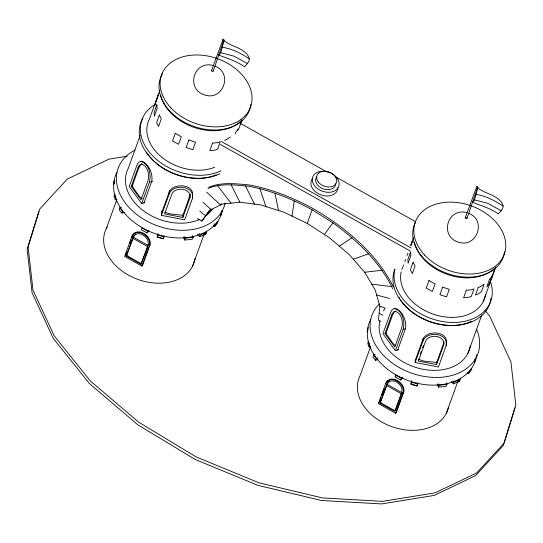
<?xml version="1.0" encoding="UTF-8"?>
<svg xmlns="http://www.w3.org/2000/svg" width="543" height="543" viewBox="0 0 543 543"><rect width="100%" height="100%" fill="white"/><g stroke="black" fill="none" stroke-linecap="round" stroke-linejoin="round"><path stroke-width="0.81" d="M477.942 187.423L477.243 186.269L476.13 186.663M161.434 215.354L169.165 193.994C173.231 183.215 195.052 185.686 192.419 198.46L184.681 219.82L161.434 215.354L161.651 211.125M169.165 193.994L169.341 190.613M182.862 217.438L189.86 198.1C192.113 187.973 174.744 185.984 171.629 194.598L164.624 213.942L182.862 217.438L183.011 214.533M189.86 198.1L189.975 195.921M192.419 198.46L192.595 195.08M415.164 362.52L422.902 341.16C426.968 330.382 448.79 332.852 446.149 345.626L438.418 366.987L415.164 362.52L415.341 359.14M418.402 360.376L418.477 358.923M422.902 341.16L423.031 338.622M436.599 364.604L443.597 345.267C445.851 335.14 428.475 333.151 425.366 341.764L418.361 361.109L436.599 364.604L436.748 361.699M443.597 345.267L443.943 341.9M446.149 345.626L446.326 342.239M197.489 218.578L201.887 221.049L209.32 210.521L222.257 204.087L239.83 202.186L260.83 204.942L283.826 212.177L307.257 223.397L329.526 237.827L349.108 254.491L364.679 272.253L375.172 289.901L379.869 306.238L378.457 320.139L380.643 321.368M213.263 71.024L223.621 40.908M476.523 187.702L476.564 188.455L477.385 188.19M292.066 216.121L294.231 200.896M150.058 244.812C152.305 235.777 136.49 225.997 131.942 236.314L124.666 256.425L141.879 266.084L142.775 264.916L150.058 244.812L149.162 245.979L141.879 266.084M403.788 391.978C406.035 382.944 390.227 373.163 385.679 383.48L378.403 403.592L395.616 413.25L396.512 412.083L403.788 391.978L402.892 393.146L395.616 413.25M190.328 194.109L182.971 215.32L170.007 213.888L164.719 212.137M192.561 195.656C194.448 183.894 173.21 182.733 169.273 191.849L161.542 213.209M446.298 342.823C448.185 331.06 426.947 329.9 423.011 339.015L415.28 360.376M149.162 245.979C152.325 236.938 137.107 226.716 131.942 236.314M401.623 392.514C404.426 384.736 391.272 375.926 386.901 384.254L380.025 403.232L394.754 411.492L401.623 392.514L386.901 384.254L388.476 382.191M402.892 393.146C406.062 384.105 390.838 373.883 385.679 383.48M221.388 212.198L220.668 215.469L222.046 210.385M475.125 359.364L474.406 362.636L475.6 358.366M157.952 233.524L157.158 237.081L163.314 238.845L164.054 235.547M411.689 380.691L410.895 384.247L417.051 386.005L417.784 382.713M141.682 203.577L149.413 182.217C151.354 174.921 149.203 163.694 141.01 161.454L139.361 161.916L137.97 163.185L136.931 165.167L129.2 186.534L141.682 203.577L144.879 202.546M395.419 350.744L403.15 329.384C405.085 322.087 402.933 310.861 394.747 308.621L393.098 309.082L391.707 310.352L390.668 312.334L382.937 333.701L395.419 350.744L398.61 349.712M113.589 184.64L114.804 180.643L114.41 180.527L113.507 184.613L114.247 182.821M240.311 123.994L241.533 119.962L240.176 123.723M368.534 327.809L368.147 327.694L367.244 331.78L367.808 330.205M411.044 245.477L412.259 241.445L410.902 245.205M491.571 277.873L492.549 274.649M494.782 268.744L491.327 278.681M38.852 211.532L27.15 249.4L32.064 292.67L53.268 338.384L89.31 383.433L137.732 424.741L195.242 459.5L257.918 485.34L321.49 500.49L381.62 503.931L434.21 495.42L475.688 475.546L503.212 445.647L514.92 407.779M467 218.191L477.1 189.086M307.257 223.397L312.137 209.795C292.093 198.914 270.76 190.315 248.26 186.181C234.936 184.939 220.628 183.086 207.955 188.469M115.333 199.756L115.992 197.937L114.661 194.238L114.016 196.356L115.333 199.756L117.03 199.756M106.387 228.427L116.704 199.939M140.169 135.451L128.175 168.574A47.017 33.992 19.9 0 0 144.581 211.627A47.017 33.992 19.9 0 0 199.838 219.318M159.893 90.233L149.379 119.277A43.847 31.704 19.9 0 0 163.898 158.868A43.847 31.704 19.9 0 0 214.682 167.251M121.422 207.419L119.82 207.867L119.297 209.985L121.849 213.107L124.272 212.428M131.236 186.473L138.234 167.135L139.103 165.472L141.485 164.115C147.934 165.9 149.596 174.765 148.022 180.507L141.024 199.844L131.236 186.473L132.784 185.971M121.849 213.107L122.508 211.288L119.82 207.867M143.976 202.838L151.707 181.477C153.187 174.018 148.986 164.054 141.777 161.203L140.535 161.536M125.528 255.305L126.926 251.436M129.723 243.698L131.128 239.836M131.963 237.515L132.804 235.194M126.295 256.065L133.164 237.087C137.542 228.759 150.689 237.569 147.893 245.348L141.017 264.326L126.295 256.065L133.849 236.185L135.865 233.728M146.963 232.859L147.615 231.04L142.083 227.945L141.424 229.764L146.963 232.859L148.986 230.212M141.017 264.326L147.465 247.574M192.521 235.682L193.233 237.21L192.575 239.022L191.143 239.49L184.749 240.006L185.407 238.187L184.735 236.667M235.214 133.802L235.764 132.295L238.35 128.908L237.8 130.415M197.401 234.121L199.634 236.667L200.292 234.854L204.799 233.096L206.72 231.8L206.062 233.619L204.141 234.915L204.799 233.096M238.879 128.589L242.008 119.955M192.514 266.28L203.971 234.637M214.77 226.519L215.428 224.7L218.008 221.313L217.356 223.132L214.77 226.519L213.29 225.691M367.326 331.807L367.984 329.988M369.07 346.916L369.729 345.104L368.398 341.404L367.754 343.522L369.07 346.916L370.767 346.923M370.72 346.319L360.124 375.593A47.132 34.08 19.9 0 0 391.727 426.615A47.132 34.08 19.9 0 0 448.437 407.338M383.623 311.01L384.485 308.641M403.116 266.443L403.687 264.875M404.82 261.733L405.675 259.378M407.094 255.454L407.949 253.099M410.786 245.246L413.63 237.4M375.152 354.586L373.55 355.034L373.034 357.151L375.586 360.274L378.003 359.595M395.216 311.282C401.671 313.06 403.334 321.931 401.759 327.667L394.754 347.011L384.967 333.64L391.971 314.302L393.926 311.648L395.833 311.085M375.586 360.274L376.238 358.455L377.853 358.007M397.707 350.004L405.445 328.644C406.924 321.184 402.723 311.22 395.508 308.37L394.272 308.702M379.543 401.698L380.942 397.829M381.783 395.508L384.301 388.55M380.025 403.232L387.587 383.351L389.602 380.894M395.161 376.93L395.82 375.111L401.352 378.206L400.693 380.025L395.161 376.93L396.186 375.586M395.759 409.768L402.058 392.365M420.418 353.887L421.259 351.565M422.658 347.696L423.499 345.382M443.706 343.149L436.708 362.486L423.737 361.054L418.456 359.303M446.258 382.849L446.964 384.369L446.305 386.188L444.873 386.657L438.486 387.173L439.138 385.354L438.472 383.833M451.131 381.288L453.371 383.833L454.029 382.014L458.53 380.263L460.457 378.966L459.799 380.786L457.871 382.082L458.53 380.263M483.236 301.664L495.739 267.122M467.828 353.507L481.817 314.859M446.251 413.447L457.708 381.804M468.5 373.686L469.159 371.867L471.745 368.48L471.086 370.292L468.5 373.686L467.028 372.858M211.56 70.461L222.542 40.766M465.297 217.628L476.272 187.932M222.148 39.958L223.322 39.069L224.205 40.026M223.635 41.132L222.549 40.99M324.388 234.501L332.947 222.868C356.486 239.925 378.322 260.47 391.741 286.609L392.562 288.903M133.849 236.185L133.164 237.087L147.893 245.348L148.612 244.411M210.745 209.075L205.6 215.781L199.776 211.166M201.887 221.049L210.63 209.646M378.403 403.592L379.258 402.472M400.693 380.025L402.723 377.378M221.619 203.625L220.546 204.935L206.632 192.161M230.47 136.985L226.506 139.66L224.463 140.325M339.321 246.155L352.054 237.725M208.79 187.287C221.483 181.864 235.838 183.717 249.189 184.966C271.69 189.1 293.023 197.7 313.073 208.58C345.09 227.334 375.261 251.986 392.67 285.394L393.227 286.942M199.634 236.667L205.078 234.549L206.062 233.619M453.371 383.833L458.808 381.715L459.799 380.786M353.283 259.249L368.656 253.751M193.233 237.21L185.407 238.187M446.964 384.369L439.138 385.354M138.234 167.135L139.789 166.633M149.413 182.217L152.61 181.179M391.971 314.302L393.526 313.8M384.967 333.64L386.521 333.137M403.15 329.384L405.546 328.61M142.096 163.918L140.875 164.257L139.198 166.823L132.2 186.161L139.103 196.145L142.137 198.765M394.822 311.37L392.935 313.99L385.93 333.327L392.833 343.312L395.874 345.932M127.157 156.214L108.79 159.187L67.312 179.061L39.788 208.96L28.08 246.827L32.994 290.098L54.198 335.812L90.24 380.86L138.662 422.169L196.172 456.928L258.848 482.768L322.42 497.917L382.55 501.359L435.147 492.847L476.618 472.973L504.148 443.074L515.85 405.207L510.936 361.937L489.732 316.223L484.96 310.263M364.679 272.253L382.068 270.271M371.758 284.159L391.741 286.609M213.304 65.533C193.491 59.913 185.278 89.507 205.003 95.073C223.506 100.984 233.103 72.484 214.79 66.151M467.041 212.7C447.228 207.08 439.009 236.673 458.74 242.239C477.243 248.151 486.833 219.65 468.521 213.318M222.528 47.268C232.37 48.904 241.228 53.363 249.359 58.902M220.655 52.691L233.985 56.146L247.37 63.511M476.265 194.435C486.175 195.969 494.863 200.679 503.096 206.069M474.392 199.858L487.716 203.313L501.108 210.677M376.638 295.012L389.446 298.433M141.743 263.389L139.32 262.588L128.705 256.656L126.981 255.169M395.474 410.556L393.051 409.755L382.442 403.816L380.718 402.329M379.869 306.238L385.347 308.173M240.583 123.499L326.913 171.948M335.031 176.502L415.463 221.639M221.463 141.553L411.099 247.981M220.404 144.479L410.04 250.907M379.163 313.189L382.822 315.239M213.949 223.872L215.428 224.7M132.743 238.248L147.472 246.515M386.473 385.415L401.202 393.682M312.137 209.795L332.947 222.868M202.987 202.206L211.084 209.639M452.91 380.745L454.029 382.014M199.172 233.578L200.292 234.854M376.238 358.455L373.55 355.034M217.682 185.91L231.046 203.136M245.497 185.95L254.484 204.114M231.203 184.756L239.83 202.186M437.142 384.125L438.486 387.173M183.412 236.958L184.749 240.006M259.968 188.95L265.934 206.55M274.989 193.308L278.505 210.508M337.807 187.892A13.84 10.005 19.9 0 1 321.008 194.91A13.84 10.005 19.9 0 1 312.435 178.79M325.827 171.513A13.84 10.005 19.9 0 1 337.732 188.333A13.84 10.005 19.9 0 1 315.015 186.317A13.84 10.005 19.9 0 1 323.031 171.262M335.771 183.758A10.378 7.5 19.9 0 1 323.078 188.815A10.378 7.5 19.9 0 1 316.759 176.767M222.372 210.827A56.35 40.739 19.9 0 1 154.409 233.415A56.35 40.739 19.9 0 1 116.874 172.504M225.148 203.15A56.35 40.739 19.9 0 1 144.397 219.711A56.35 40.739 19.9 0 1 135.126 150.051M194.991 258.57A47.132 34.08 19.9 0 1 137.997 279.448A47.132 34.08 19.9 0 1 107.181 227.008M212.422 209.136A47.017 33.992 19.9 0 1 205.525 216.053M221.042 170.767A50.526 36.53 19.9 0 1 153.146 156.336A50.526 36.53 19.9 0 1 154.931 104.568M216.399 174.724A48.239 34.874 19.9 0 1 146.393 152.013M219.949 173.78A50.526 36.53 19.9 0 1 159.35 165.54A50.526 36.53 19.9 0 1 142.958 118.211M240.515 121.347A45.558 32.94 19.9 0 1 194.672 127.612A45.558 32.94 19.9 0 1 160.619 94.923M250.757 104.48A47.302 34.195 19.9 0 1 193.98 126.431A47.302 34.195 19.9 0 1 162.533 73.617M213.148 70.502A0.896 0.652 19.9 0 1 212.876 71.384A0.896 0.652 19.9 0 1 211.675 70.984A0.896 0.652 19.9 0 1 211.946 70.101M476.659 354.749A56.35 40.739 19.9 0 1 410.277 381.322A56.35 40.739 19.9 0 1 370.604 319.671M476.645 329.309A56.35 40.739 19.9 0 1 417.839 375.057A56.35 40.739 19.9 0 1 379.36 303.937M470.292 345.81A47.017 33.992 19.9 0 1 418.232 368.154A47.017 33.992 19.9 0 1 379.917 321.042M485.53 294.564A43.847 31.704 19.9 0 1 437.291 315.402A43.847 31.704 19.9 0 1 401.134 271.907M401.82 269.498A43.847 31.704 19.9 0 1 402.75 267.183M490.431 281.457A50.526 36.53 19.9 0 1 445.151 321.924A50.526 36.53 19.9 0 1 394.999 268.961M471.595 321.225A48.239 34.874 19.9 0 1 400.551 299.838M399.723 298.521A48.239 34.874 19.9 0 1 398.956 297.197M491.015 298.222A50.526 36.53 19.9 0 1 433.592 322.705A50.526 36.53 19.9 0 1 394.639 269.681M494.245 268.514A45.558 32.94 19.9 0 1 448.403 274.778A45.558 32.94 19.9 0 1 414.35 242.09M504.488 251.647A47.302 34.195 19.9 0 1 448.776 273.957A47.302 34.195 19.9 0 1 415.476 222.209M466.736 217.512A0.896 0.652 19.9 0 1 466.736 218.496A0.896 0.652 19.9 0 1 465.453 218.205A0.896 0.652 19.9 0 1 465.677 217.268M223.994 40.644L221.082 51.761L220.227 53.628L218.503 55.006C227.531 58.461 236.673 61.169 244.628 66.775C246.624 64.196 249.861 61.766 249.339 58.135C244.54 47.282 232.037 47.485 223.994 40.644M477.731 187.81L474.82 198.928L473.958 200.795L472.234 202.172C481.268 205.627 490.404 208.336 498.359 213.942C500.354 211.363 503.592 208.933 503.069 205.302C498.277 194.448 485.768 194.652 477.731 187.81M155.807 101.799L154.585 105.831L158.529 94.278L155.807 101.799M156.866 104.806L154.144 112.326L154.361 116.134L157.083 108.614L156.866 104.806M159.391 115.028L156.669 122.548L158.57 126.458L161.291 118.937L159.391 115.028M175.226 133.354L172.504 140.875L178.593 144.282L181.314 136.761L175.226 133.354M188.889 139.999L186.168 147.52L192.826 149.692L195.548 142.171L188.889 139.999M157.884 234.963L157.226 236.775L163.328 238.777L163.986 236.958L157.884 234.963M212.564 143.087L209.842 150.608L214.404 150.241L217.567 149.21L220.288 141.689L217.125 142.721L212.564 143.087M410.603 251.972L407.881 259.493L408.098 263.301L410.82 255.78L410.603 251.972M413.128 262.194L410.406 269.715L412.307 273.624L415.028 266.104L413.128 262.194M428.963 280.521L426.241 288.041L432.33 291.448L435.052 283.928L428.963 280.521M442.626 287.166L439.905 294.686L446.563 296.858L449.285 289.338L442.626 287.166M411.621 382.129L410.963 383.942L417.065 385.944L417.723 384.125L411.621 382.129M466.301 290.254L463.579 297.774L468.134 297.408L471.297 296.376L474.019 288.856L470.862 289.887L466.301 290.254M478.2 287.491L475.478 295.012L477.514 294.347L481.478 291.672L484.2 284.152L480.236 286.826L478.2 287.491M489.494 279.462L486.772 286.982L489.358 283.595L492.08 276.075L489.494 279.462M318.157 181.871A10.378 7.5 19.9 0 0 335.608 184.125A10.378 7.5 19.9 0 0 326.241 171.33A10.378 7.5 19.9 0 0 318.157 181.871M170.889 107.867A47.302 34.195 19.9 0 0 249.291 109.917A47.302 34.195 19.9 0 0 198.059 54.979A47.302 34.195 19.9 0 0 170.889 107.867M424.626 255.034A47.302 34.195 19.9 0 0 503.028 257.083A47.302 34.195 19.9 0 0 451.796 202.145A47.302 34.195 19.9 0 0 424.626 255.034"/></g></svg>
